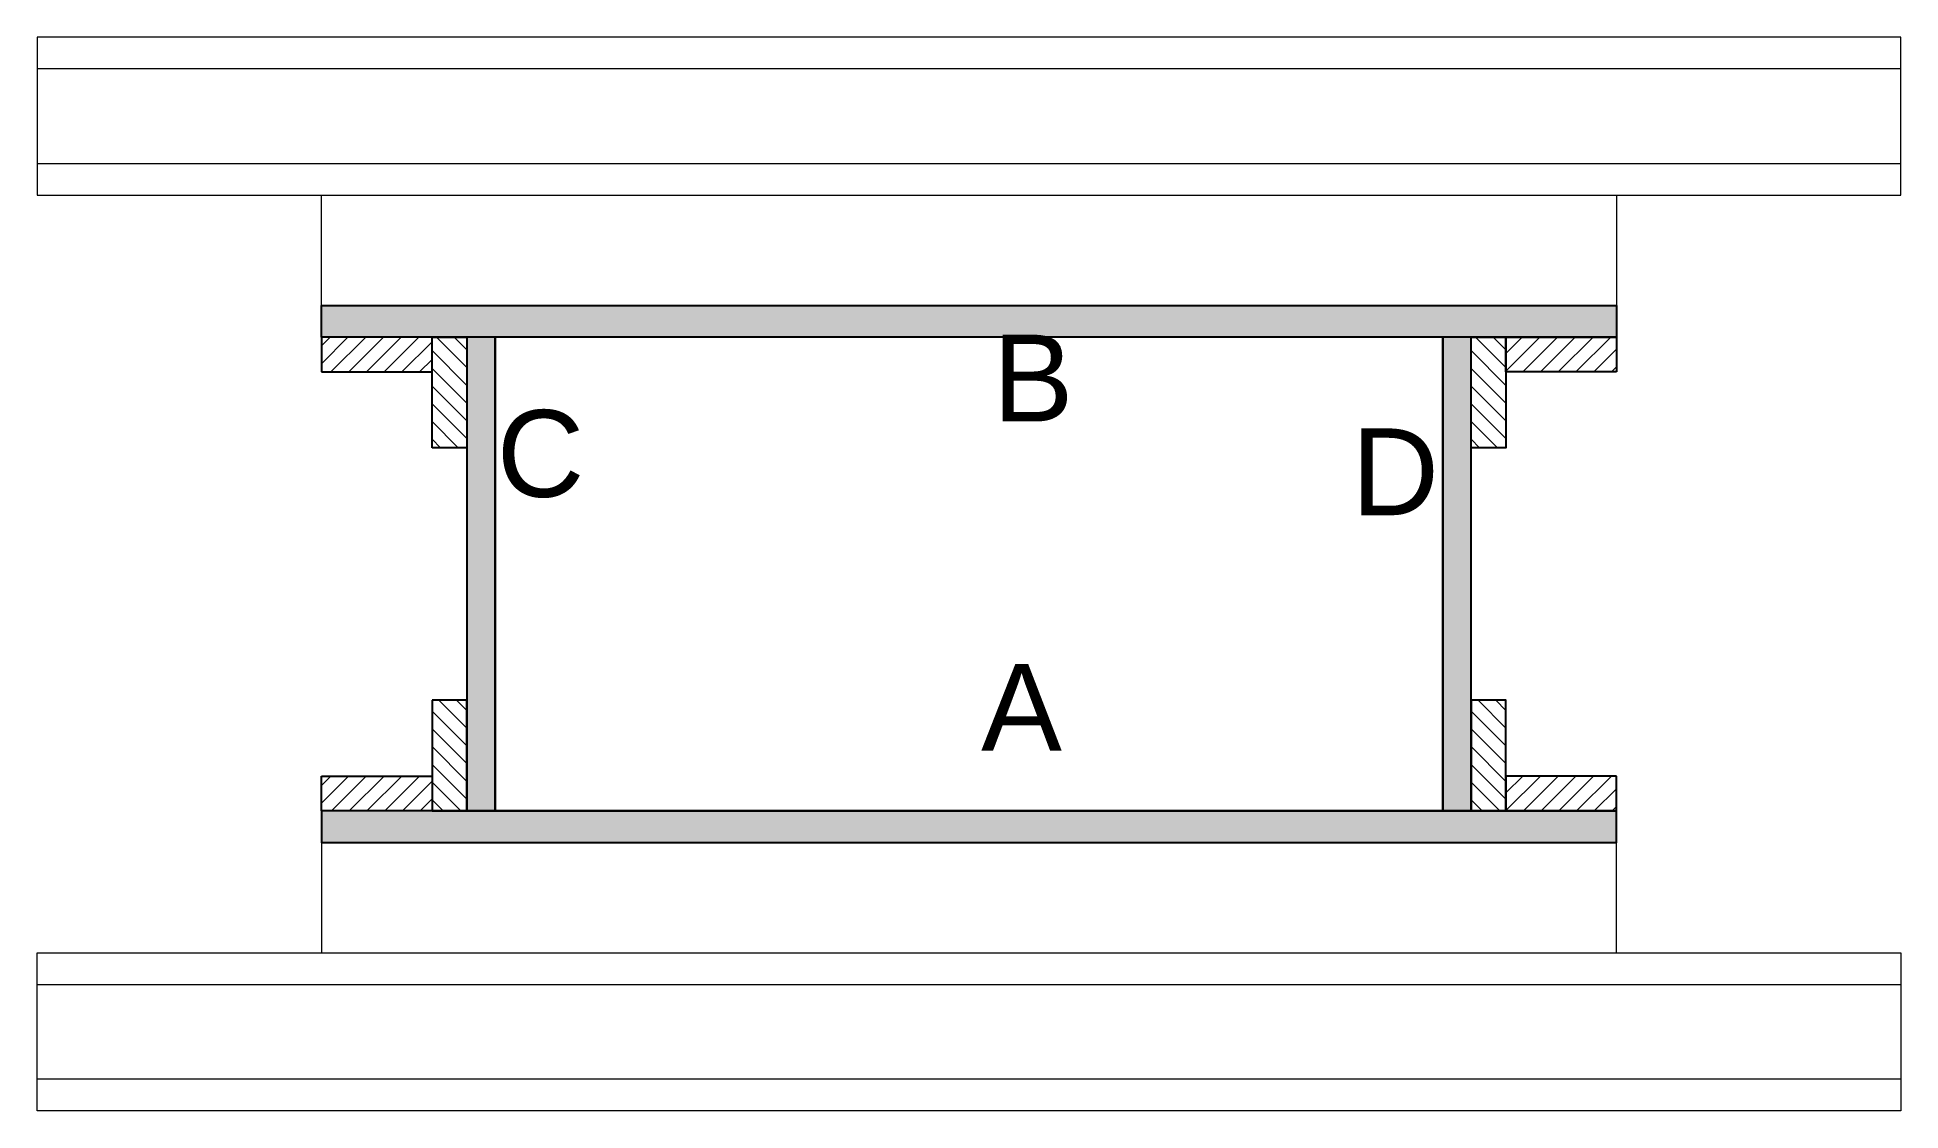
# Model space of a CAD drawing. Header units: millimetres. Extents: x 6306 to 6542, y 12446 to 12582.
import ezdxf
from ezdxf.enums import TextEntityAlignment as Align

# ---------------------------------------------------------------- set-up
doc = ezdxf.new("R2010")
doc.units = ezdxf.units.MM
for name, color, linetype in [('CHAPA', 1, 'Continuous'), ('Painéis', 200, 'Continuous'), ('SARRAFO', 251, 'Continuous'), ('TEXTO_GERAL', 7, 'Continuous')]:
    doc.layers.add(name, color=color, linetype=linetype)
for name, color, linetype, lineweight in [('Hachura', 251, 'Continuous', 9), ('Madeira', 126, 'Continuous', 18), ('Perfil Metálico', 224, 'Continuous', 18)]:
    doc.layers.add(name, color=color, linetype=linetype, lineweight=lineweight)
doc.styles.add('ARIAL', font='arial.ttf')

msp = doc.modelspace()

# ---------------------------------------------------------------- hatches: boundary and pattern name
at = {"layer": 'Hachura'}
h = msp.add_hatch(color=256, dxfattribs=at)
h.dxf.hatch_style = 1
h.paths.add_polyline_path([(6341.67, 12544.47), (6341.67, 12548.47), (6505.67, 12548.47), (6505.67, 12544.47)])
h = msp.add_hatch(color=256, dxfattribs=at)
h.dxf.hatch_style = 1
h.paths.add_polyline_path([(6341.67, 12544.47), (6341.67, 12548.47), (6505.67, 12548.47), (6505.67, 12544.47)])
h = msp.add_hatch(dxfattribs=at)
h.set_pattern_fill('ANSI31', color=256, scale=0.5, angle=360, style=0)
h.set_pattern_definition([(45, (15844.6243, 35435.8811), (-1.12253202, 1.12253202), [])])
h.paths.add_polyline_path([(6355.67, 12544.47), (6355.67, 12540.07), (6341.67, 12540.07), (6341.67, 12544.47)])
h = msp.add_hatch(dxfattribs=at)
h.set_pattern_fill('ANSI31', color=256, scale=0.5, angle=450, style=0)
h.set_pattern_definition([(135, (-16243.6084, 21254.08), (-1.12253202, -1.12253202), [])])
h.paths.add_polyline_path([(6360.07, 12544.47), (6355.67, 12544.47), (6355.67, 12530.47), (6360.07, 12530.47)])
h = msp.add_hatch(color=256, dxfattribs=at)
h.dxf.hatch_style = 1
h.paths.add_polyline_path([(6363.67, 12544.47), (6360.07, 12544.47), (6360.07, 12484.47), (6363.67, 12484.47)])
h = msp.add_hatch(color=256, dxfattribs=at)
h.dxf.hatch_style = 1
h.paths.add_polyline_path([(6363.67, 12544.47), (6360.07, 12544.47), (6360.07, 12484.47), (6363.67, 12484.47)])
h = msp.add_hatch(color=256, dxfattribs=at)
h.dxf.hatch_style = 1
h.paths.add_polyline_path([(6487.27, 12544.47), (6483.67, 12544.47), (6483.67, 12484.47), (6487.27, 12484.47)])
h = msp.add_hatch(color=256, dxfattribs=at)
h.dxf.hatch_style = 1
h.paths.add_polyline_path([(6487.27, 12544.47), (6483.67, 12544.47), (6483.67, 12484.47), (6487.27, 12484.47)])
h = msp.add_hatch(dxfattribs=at)
h.set_pattern_fill('ANSI31', color=256, scale=0.5, angle=450, style=0)
h.set_pattern_definition([(135, (-16112.0084, 21254.08), (-1.12253202, -1.12253202), [])])
h.paths.add_polyline_path([(6491.67, 12544.47), (6487.27, 12544.47), (6487.27, 12530.47), (6491.67, 12530.47)])
h = msp.add_hatch(dxfattribs=at)
h.set_pattern_fill('ANSI31', color=256, scale=0.5, angle=360, style=0)
h.set_pattern_definition([(45, (15629.6243, 35435.8811), (-1.12253202, 1.12253202), [])])
h.paths.add_polyline_path([(6491.67, 12544.47), (6491.67, 12540.07), (6505.67, 12540.07), (6505.67, 12544.47)])
h = msp.add_hatch(dxfattribs=at)
h.set_pattern_fill('ANSI31', color=256, scale=0.5, angle=450, style=0)
h.set_pattern_definition([(135, (-16243.6084, 21242.08), (-1.12253202, -1.12253202), [])])
h.paths.add_polyline_path([(6360.07, 12484.47), (6355.67, 12484.47), (6355.67, 12498.47), (6360.07, 12498.47)])
h = msp.add_hatch(dxfattribs=at)
h.set_pattern_fill('ANSI31', color=256, scale=0.5, angle=450, style=0)
h.set_pattern_definition([(135, (-16112.0084, 21242.08), (-1.12253202, -1.12253202), [])])
h.paths.add_polyline_path([(6491.67, 12484.47), (6487.27, 12484.47), (6487.27, 12498.47), (6491.67, 12498.47)])
h = msp.add_hatch(dxfattribs=at)
h.set_pattern_fill('ANSI31', color=256, scale=0.5, angle=360, style=0)
h.set_pattern_definition([(45, (15844.6243, 35413.8811), (-1.12253202, 1.12253202), [])])
h.paths.add_polyline_path([(6355.67, 12484.47), (6355.67, 12488.87), (6341.67, 12488.87), (6341.67, 12484.47)])
h = msp.add_hatch(dxfattribs=at)
h.set_pattern_fill('ANSI31', color=256, scale=0.5, angle=360, style=0)
h.set_pattern_definition([(45, (15629.6243, 35413.8811), (-1.12253202, 1.12253202), [])])
h.paths.add_polyline_path([(6491.67, 12484.47), (6491.67, 12488.87), (6505.67, 12488.87), (6505.67, 12484.47)])
h = msp.add_hatch(color=256, dxfattribs=at)
h.dxf.hatch_style = 1
h.paths.add_polyline_path([(6341.67, 12484.47), (6341.67, 12480.47), (6505.67, 12480.47), (6505.67, 12484.47)])
h = msp.add_hatch(color=256, dxfattribs=at)
h.dxf.hatch_style = 1
h.paths.add_polyline_path([(6341.67, 12484.47), (6341.67, 12480.47), (6505.67, 12480.47), (6505.67, 12484.47)])

# ---------------------------------------------------------------- linework, layer by layer
at = {"layer": 'CHAPA'}
for points in [[(6341.67, 12544.47), (6341.67, 12548.47), (6505.67, 12548.47), (6505.67, 12544.47)], [(6341.67, 12544.47), (6341.67, 12548.47), (6505.67, 12548.47), (6505.67, 12544.47)], [(6363.67, 12544.47), (6360.07, 12544.47), (6360.07, 12484.47), (6363.67, 12484.47)], [(6363.67, 12544.47), (6360.07, 12544.47), (6360.07, 12484.47), (6363.67, 12484.47)], [(6487.27, 12544.47), (6483.67, 12544.47), (6483.67, 12484.47), (6487.27, 12484.47)], [(6487.27, 12544.47), (6483.67, 12544.47), (6483.67, 12484.47), (6487.27, 12484.47)], [(6341.67, 12484.47), (6341.67, 12480.47), (6505.67, 12480.47), (6505.67, 12484.47)], [(6341.67, 12484.47), (6341.67, 12480.47), (6505.67, 12480.47), (6505.67, 12484.47)]]:
    msp.add_lwpolyline(points, close=True, dxfattribs=at)
at = {"layer": 'Madeira'}
for points in [[(6505.69, 12562.48), (6505.67, 12548.48), (6341.68, 12548.48), (6341.69, 12562.48)], [(6505.69, 12466.46), (6505.67, 12480.46), (6341.68, 12480.46), (6341.69, 12466.46)]]:
    msp.add_lwpolyline(points, close=True, dxfattribs=at)
at = {"layer": 'Painéis'}
msp.add_lwpolyline([(6483.67, 12484.47), (6483.67, 12544.47), (6363.67, 12544.47), (6363.67, 12484.47)], close=True, dxfattribs=at)
at = {"layer": 'Perfil Metálico'}
for points in [[(6305.67, 12582.47), (6305.67, 12562.47), (6541.67, 12562.47), (6541.67, 12582.47)], [(6541.67, 12566.47), (6541.67, 12578.47), (6305.67, 12578.47), (6305.67, 12566.47)], [(6305.67, 12446.47), (6305.67, 12466.47), (6541.67, 12466.47), (6541.67, 12446.47)], [(6541.67, 12462.47), (6541.67, 12450.47), (6305.67, 12450.47), (6305.67, 12462.47)]]:
    msp.add_lwpolyline(points, close=True, dxfattribs=at)
at = {"layer": 'SARRAFO'}
for points in [[(6341.67, 12540.07), (6355.67, 12540.07), (6355.67, 12544.47), (6341.67, 12544.47)], [(6355.67, 12530.47), (6355.67, 12544.47), (6360.07, 12544.47), (6360.07, 12530.47)], [(6487.27, 12530.47), (6487.27, 12544.47), (6491.67, 12544.47), (6491.67, 12530.47)], [(6505.67, 12540.07), (6491.67, 12540.07), (6491.67, 12544.47), (6505.67, 12544.47)], [(6355.67, 12498.47), (6355.67, 12484.47), (6360.07, 12484.47), (6360.07, 12498.47)], [(6487.27, 12498.47), (6487.27, 12484.47), (6491.67, 12484.47), (6491.67, 12498.47)], [(6341.67, 12488.87), (6355.67, 12488.87), (6355.67, 12484.47), (6341.67, 12484.47)], [(6505.67, 12488.87), (6491.67, 12488.87), (6491.67, 12484.47), (6505.67, 12484.47)]]:
    msp.add_lwpolyline(points, close=True, dxfattribs=at)

# ---------------------------------------------------------------- texts
at = {"layer": 'TEXTO_GERAL', "style": 'ARIAL'}
for s, p in [('B', (6431.78, 12539.3)), ('C', (6369.41, 12529.74)), ('D', (6477.65, 12527.42)), ('A', (6430.32, 12497.57))]:
    msp.add_text(s, height=11, dxfattribs=at).set_placement(p, align=Align.MIDDLE_CENTER)

doc.saveas('drawing.dxf')
